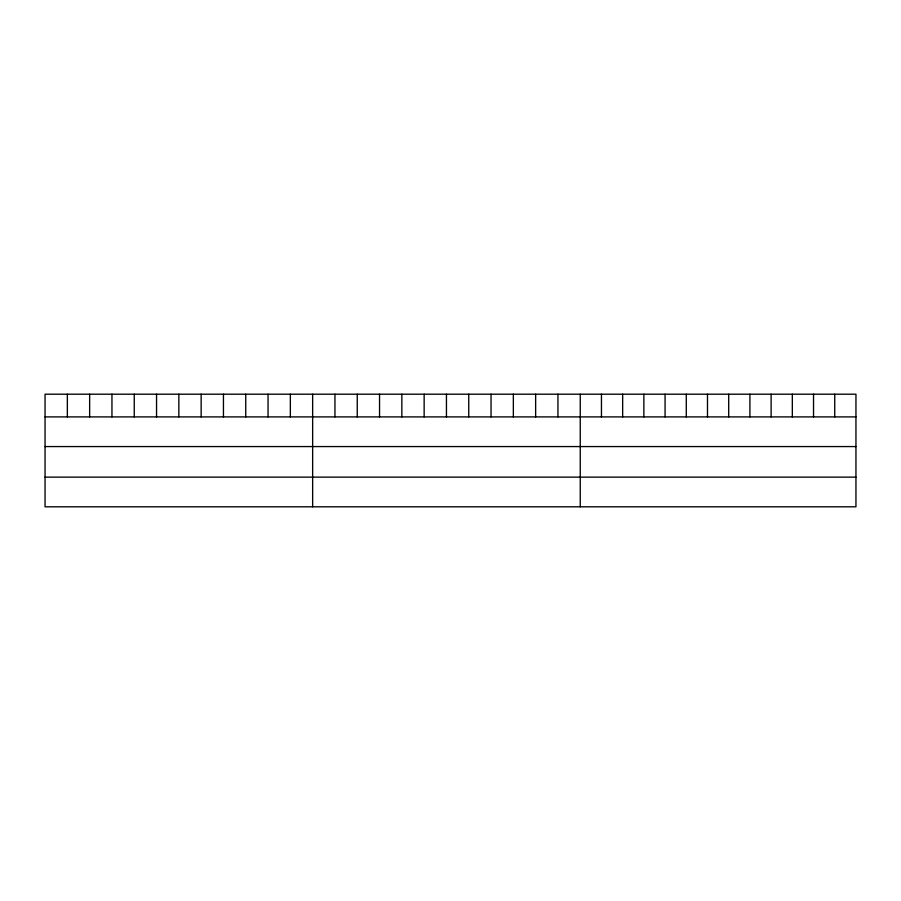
<?xml version="1.0" encoding="UTF-8"?>
<svg xmlns="http://www.w3.org/2000/svg" width="901" height="901" viewBox="0 0 901 901"><rect width="100%" height="100%" fill="white"/><g stroke="black" fill="none" stroke-linecap="round" stroke-linejoin="round"><path stroke-width="1.35" d="M855.95 416.904L855.95 506.801L45.05 506.801L45.05 394.199L855.95 394.199L855.95 416.904L45.05 416.904M45.05 446.569L855.95 446.569M45.05 477.136L855.95 477.136M834.743 394.199L834.743 416.904M813.535 394.199L813.535 416.904M792.328 394.199L792.328 416.904M771.121 394.199L771.121 416.904M749.914 394.199L749.914 416.904M728.706 394.199L728.706 416.904M707.488 394.199L707.488 416.904M686.28 394.199L686.28 416.904M665.073 394.199L665.073 416.904M643.866 394.199L643.866 416.904M622.659 394.199L622.659 416.904M601.451 394.199L601.451 416.904M580.244 394.199L580.244 506.801M557.944 394.199L557.944 416.904M535.644 394.199L535.644 416.904M513.345 394.199L513.345 416.904M491.045 394.199L491.045 416.904M468.745 394.199L468.745 416.904M446.445 394.199L446.445 416.904M424.146 394.199L424.146 416.904M401.846 394.199L401.846 416.904M379.546 394.199L379.546 416.904M357.246 394.199L357.246 416.904M334.947 394.199L334.947 416.904M312.647 394.199L312.647 506.801M290.347 394.199L290.347 416.904M268.048 394.199L268.048 416.904M245.748 394.199L245.748 416.904M223.448 394.199L223.448 416.904M201.148 394.199L201.148 416.904M178.849 394.199L178.849 416.904M156.549 394.199L156.549 416.904M134.249 394.199L134.249 416.904M111.949 394.199L111.949 416.904M89.649 394.199L89.649 416.904M67.35 394.199L67.35 416.904"/></g></svg>
